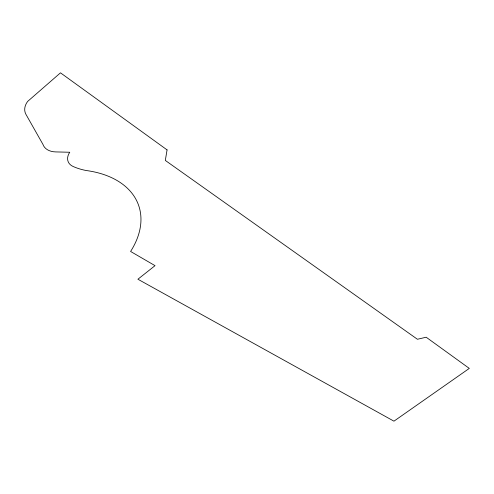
<?xml version="1.0" encoding="UTF-8"?>
<svg xmlns="http://www.w3.org/2000/svg" width="494" height="494" viewBox="0 0 494 494"><rect width="100%" height="100%" fill="white"/><g stroke="black" fill="none" stroke-linecap="round" stroke-linejoin="round"><path stroke-width="0.74" d="M167.065 149.886L165.323 160.439L417.43 339.267L426.168 337.217L469.3 368.401L393.953 421.172L137.906 279.227L155.036 265.655L130.595 251.458A102.116 64.726 -19.7 0 0 86.154 170.51A72.525 50.888 -24.3 0 1 73.112 166.484A16.635 11.387 -22 0 1 69.753 152.251L55.637 151.911A18.519 12.974 -20.9 0 1 42.947 144.39L25.83 114.157A18.611 13.486 -20.1 0 1 27.621 101.449L60.484 72.828L167.065 149.886"/></g></svg>
